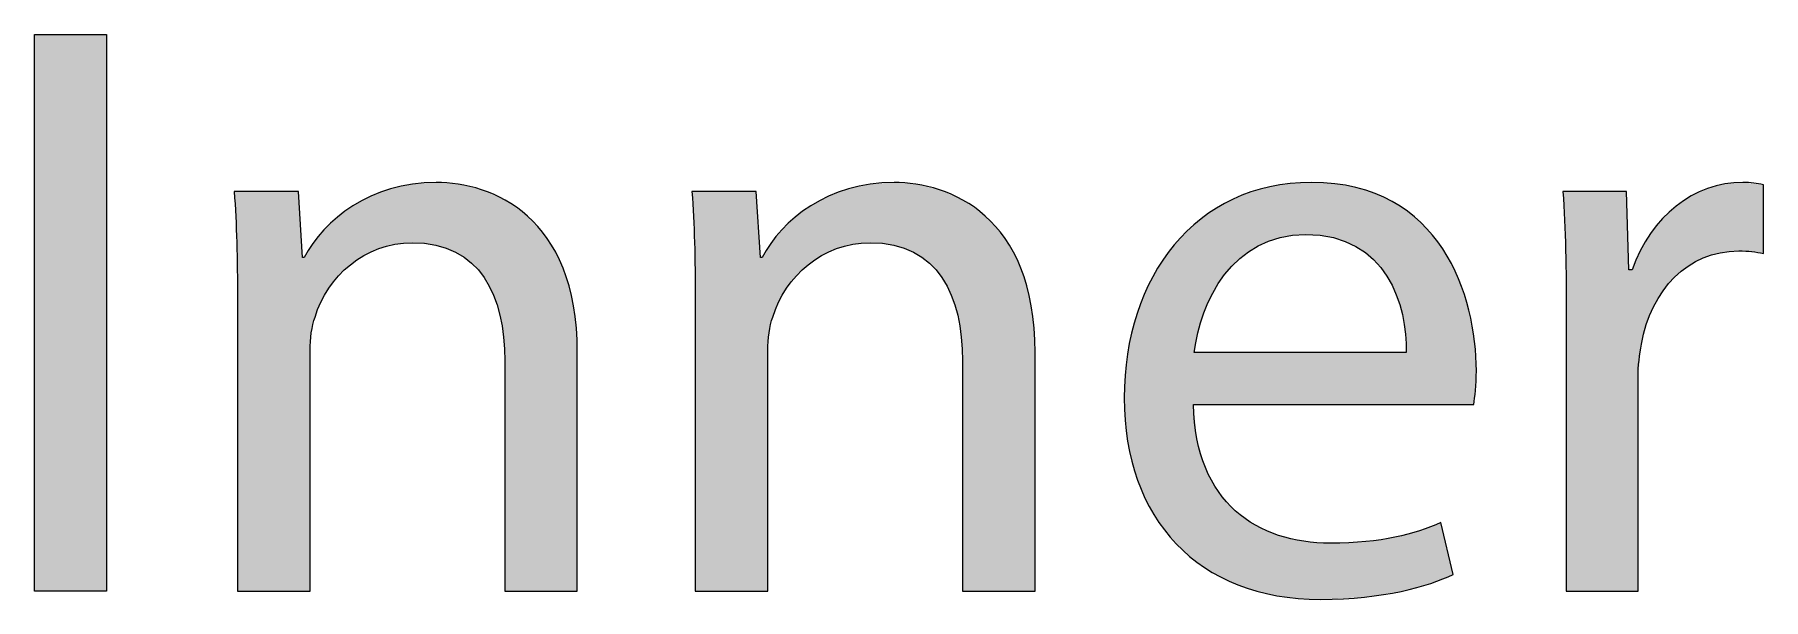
# Model space of a CAD drawing. Extents: x 28 to 546, y -814 to -28.
# Drawn here: x 93.2 to 145.7, y -101.8 to -84.6 of the extents above; entities that cross this region are included whole.
import ezdxf

# ---------------------------------------------------------------- set-up
doc = ezdxf.new("R2010")
doc.units = 0
doc.layers.add('LAYER_1', color=7, linetype='CONTINUOUS')

# ---------------------------------------------------------------- blocks, each defined once
blk = doc.blocks.new('*U23')
at = {"layer": 'LAYER_1', "color": 250, "extrusion": (0, 0, -1)}
for points in [[(-93.16, -101.51), (-93.16, -84.629), (-95.339, -101.51)], [(-95.339, -101.51), (-93.16, -84.629), (-95.339, -84.629)]]:
    blk.add_solid(points, dxfattribs=at)
blk = doc.blocks.new('*U24')
at = {"layer": 'LAYER_1', "color": 250}
for points in [[(104.631, -90.941), (104.103, -89.278), (104.631, -89.163)], [(104.631, -90.941), (104.631, -89.163), (104.635, -90.941)], [(104.635, -90.941), (104.631, -89.163), (104.635, -89.163)], [(105.349, -91.014), (104.635, -89.163), (105.349, -89.113)], [(104.635, -90.941), (104.635, -89.163), (105.349, -91.014)], [(105.358, -91.017), (105.349, -89.113), (105.358, -89.112)], [(105.349, -91.014), (105.349, -89.113), (105.358, -91.017)], [(105.358, -91.017), (105.358, -89.112), (105.947, -91.225)], [(105.947, -91.225), (105.947, -89.157), (106.024, -91.278)], [(106.024, -91.278), (106.024, -89.163), (106.433, -91.559)], [(99.299, -90.934), (99.299, -89.387), (99.321, -92.669)], [(103.157, -91.33), (102.828, -89.82), (103.157, -89.643)], [(103.368, -91.232), (103.157, -89.643), (103.368, -89.529)], [(103.609, -91.12), (103.368, -89.529), (103.609, -89.44)], [(103.971, -91.023), (103.609, -89.44), (103.971, -89.306)], [(104.103, -90.987), (103.971, -89.306), (104.103, -89.278)], [(106.433, -91.559), (106.433, -89.261), (106.735, -91.908)], [(106.735, -91.908), (106.735, -89.334), (106.814, -91.999)], [(106.814, -91.999), (106.814, -89.368), (107.097, -92.53)], [(107.097, -92.53), (107.097, -89.493), (107.291, -93.138)], [(107.291, -93.138), (107.291, -89.578), (107.401, -93.807)], [(107.401, -93.807), (107.401, -89.627), (107.437, -94.522)], [(102.354, -91.992), (102.092, -90.413), (102.354, -90.164)], [(102.393, -91.942), (102.354, -90.164), (102.393, -90.135)], [(102.75, -91.607), (102.393, -90.135), (102.75, -89.876)], [(102.828, -91.554), (102.75, -89.876), (102.828, -89.82)], [(101.851, -92.745), (101.676, -90.885), (101.851, -90.669)], [(101.948, -92.576), (101.851, -90.669), (101.948, -90.549)], [(102.092, -92.325), (101.948, -90.549), (102.092, -90.413)], [(101.525, -101.51), (101.35, -91.391), (101.525, -91.105)], [(101.563, -93.671), (101.525, -91.105), (101.563, -91.044)], [(101.613, -93.461), (101.563, -91.044), (101.613, -90.963)], [(101.676, -93.195), (101.613, -90.963), (101.676, -90.885)]]:
    blk.add_solid(points, dxfattribs=at)
at = {"layer": 'LAYER_1', "color": 250, "extrusion": (0, 0, -1)}
for points in [[(-105.947, -91.225), (-105.358, -89.112), (-105.947, -89.157)], [(-106.024, -91.278), (-105.947, -89.157), (-106.024, -89.163)], [(-106.433, -91.559), (-106.024, -89.163), (-106.433, -89.261)], [(-99.299, -90.934), (-99.221, -89.387), (-99.299, -89.387)], [(-99.321, -92.669), (-99.299, -89.387), (-99.321, -89.387)], [(-99.321, -101.51), (-99.321, -89.387), (-101.175, -101.51)], [(-101.175, -101.51), (-99.321, -89.387), (-101.175, -89.387)], [(-101.175, -101.51), (-101.175, -89.387), (-101.3, -101.51)], [(-101.3, -101.51), (-101.175, -89.387), (-101.3, -91.391)], [(-103.157, -91.33), (-103.157, -89.643), (-103.368, -91.232)], [(-103.368, -91.232), (-103.368, -89.529), (-103.609, -91.12)], [(-103.609, -91.12), (-103.609, -89.44), (-103.971, -91.023)], [(-103.971, -91.023), (-103.971, -89.306), (-104.103, -90.987)], [(-104.103, -90.987), (-104.103, -89.278), (-104.631, -90.941)], [(-106.735, -91.908), (-106.433, -89.261), (-106.735, -89.334)], [(-106.814, -91.999), (-106.735, -89.334), (-106.814, -89.368)], [(-107.097, -92.53), (-106.814, -89.368), (-107.097, -89.493)], [(-107.291, -93.138), (-107.097, -89.493), (-107.291, -89.578)], [(-107.401, -93.807), (-107.291, -89.578), (-107.401, -89.627)], [(-107.437, -94.522), (-107.401, -89.627), (-107.437, -89.642)], [(-107.437, -101.51), (-107.437, -89.642), (-107.45, -101.51)], [(-107.45, -101.51), (-107.437, -89.642), (-107.45, -89.648)], [(-107.45, -101.51), (-107.45, -89.648), (-108.128, -101.51)], [(-108.128, -101.51), (-107.45, -89.648), (-108.128, -90.133)], [(-102.354, -91.992), (-102.354, -90.164), (-102.393, -91.942)], [(-102.393, -91.942), (-102.393, -90.135), (-102.75, -91.607)], [(-102.75, -91.607), (-102.75, -89.876), (-102.828, -91.554)], [(-102.828, -91.554), (-102.828, -89.82), (-103.157, -91.33)], [(-108.128, -101.51), (-108.128, -90.133), (-108.441, -101.51)], [(-108.441, -101.51), (-108.128, -90.133), (-108.441, -90.446)], [(-101.851, -92.745), (-101.851, -90.669), (-101.948, -92.576)], [(-101.948, -92.576), (-101.948, -90.549), (-102.092, -92.325)], [(-102.092, -92.325), (-102.092, -90.413), (-102.354, -91.992)], [(-108.441, -101.51), (-108.441, -90.446), (-108.728, -101.51)], [(-108.728, -101.51), (-108.441, -90.446), (-108.728, -90.812)], [(-108.728, -101.51), (-108.728, -90.812), (-108.985, -101.51)], [(-108.985, -101.51), (-108.728, -90.812), (-108.985, -91.233)], [(-101.525, -94.222), (-101.525, -91.105), (-101.563, -93.671)], [(-101.563, -93.671), (-101.563, -91.044), (-101.613, -93.461)], [(-101.613, -93.461), (-101.613, -90.963), (-101.676, -93.195)], [(-101.676, -93.195), (-101.676, -90.885), (-101.851, -92.745)], [(-108.985, -101.51), (-108.985, -91.233), (-109.207, -101.51)], [(-109.207, -101.51), (-108.985, -91.233), (-109.207, -91.711)], [(-101.3, -101.51), (-101.3, -91.391), (-101.35, -101.51)], [(-101.35, -101.51), (-101.3, -91.391), (-101.35, -91.391)], [(-101.35, -101.51), (-101.35, -91.391), (-101.525, -101.51)], [(-109.207, -101.51), (-109.207, -91.711), (-109.389, -101.51)], [(-109.389, -101.51), (-109.207, -91.711), (-109.389, -92.252)], [(-109.389, -101.51), (-109.389, -92.252), (-109.525, -101.51)], [(-109.525, -101.51), (-109.389, -92.252), (-109.525, -92.856)], [(-109.525, -101.51), (-109.525, -92.856), (-109.611, -101.51)], [(-109.611, -101.51), (-109.525, -92.856), (-109.611, -93.529)], [(-109.611, -101.51), (-109.611, -93.529), (-109.641, -101.51)], [(-109.641, -101.51), (-109.611, -93.529), (-109.641, -94.272)]]:
    blk.add_solid(points, dxfattribs=at)
blk = doc.blocks.new('*U25')
at = {"layer": 'LAYER_1', "color": 250}
for points in [[(118.532, -90.941), (118.004, -89.278), (118.532, -89.163)], [(118.532, -90.941), (118.532, -89.163), (118.536, -90.941)], [(118.536, -90.941), (118.532, -89.163), (118.536, -89.163)], [(119.25, -91.014), (118.536, -89.163), (119.25, -89.113)], [(118.536, -90.941), (118.536, -89.163), (119.25, -91.014)], [(119.259, -91.017), (119.25, -89.113), (119.259, -89.112)], [(119.25, -91.014), (119.25, -89.113), (119.259, -91.017)], [(119.259, -91.017), (119.259, -89.112), (119.848, -91.225)], [(119.848, -91.225), (119.848, -89.157), (119.925, -91.278)], [(119.925, -91.278), (119.925, -89.163), (120.333, -91.559)], [(113.2, -90.934), (113.2, -89.387), (113.222, -92.669)], [(117.058, -91.33), (116.729, -89.82), (117.058, -89.643)], [(117.269, -91.232), (117.058, -89.643), (117.269, -89.529)], [(117.51, -91.12), (117.269, -89.529), (117.51, -89.44)], [(117.872, -91.023), (117.51, -89.44), (117.872, -89.306)], [(118.004, -90.987), (117.872, -89.306), (118.004, -89.278)], [(120.333, -91.559), (120.333, -89.261), (120.636, -91.908)], [(120.636, -91.908), (120.636, -89.334), (120.714, -91.999)], [(120.714, -91.999), (120.714, -89.368), (120.998, -92.53)], [(120.998, -92.53), (120.998, -89.493), (121.192, -93.138)], [(121.192, -93.138), (121.192, -89.578), (121.302, -93.807)], [(121.302, -93.807), (121.302, -89.627), (121.337, -94.522)], [(116.255, -91.992), (115.993, -90.413), (116.255, -90.164)], [(116.294, -91.942), (116.255, -90.164), (116.294, -90.135)], [(116.651, -91.607), (116.294, -90.135), (116.651, -89.876)], [(116.729, -91.554), (116.651, -89.876), (116.729, -89.82)], [(115.752, -92.745), (115.577, -90.885), (115.752, -90.669)], [(115.849, -92.576), (115.752, -90.669), (115.849, -90.549)], [(115.993, -92.325), (115.849, -90.549), (115.993, -90.413)], [(115.426, -101.51), (115.251, -91.391), (115.426, -91.105)], [(115.464, -93.671), (115.426, -91.105), (115.464, -91.044)], [(115.514, -93.461), (115.464, -91.044), (115.514, -90.963)], [(115.577, -93.195), (115.514, -90.963), (115.577, -90.885)]]:
    blk.add_solid(points, dxfattribs=at)
at = {"layer": 'LAYER_1', "color": 250, "extrusion": (0, 0, -1)}
for points in [[(-119.848, -91.225), (-119.259, -89.112), (-119.848, -89.157)], [(-119.925, -91.278), (-119.848, -89.157), (-119.925, -89.163)], [(-120.333, -91.559), (-119.925, -89.163), (-120.333, -89.261)], [(-113.2, -90.934), (-113.122, -89.387), (-113.2, -89.387)], [(-113.222, -92.669), (-113.2, -89.387), (-113.222, -89.387)], [(-113.222, -101.51), (-113.222, -89.387), (-115.076, -101.51)], [(-115.076, -101.51), (-113.222, -89.387), (-115.076, -89.387)], [(-115.076, -101.51), (-115.076, -89.387), (-115.201, -101.51)], [(-115.201, -101.51), (-115.076, -89.387), (-115.201, -91.391)], [(-117.058, -91.33), (-117.058, -89.643), (-117.269, -91.232)], [(-117.269, -91.232), (-117.269, -89.529), (-117.51, -91.12)], [(-117.51, -91.12), (-117.51, -89.44), (-117.872, -91.023)], [(-117.872, -91.023), (-117.872, -89.306), (-118.004, -90.987)], [(-118.004, -90.987), (-118.004, -89.278), (-118.532, -90.941)], [(-120.636, -91.908), (-120.333, -89.261), (-120.636, -89.334)], [(-120.714, -91.999), (-120.636, -89.334), (-120.714, -89.368)], [(-120.998, -92.53), (-120.714, -89.368), (-120.998, -89.493)], [(-121.192, -93.138), (-120.998, -89.493), (-121.192, -89.578)], [(-121.302, -93.807), (-121.192, -89.578), (-121.302, -89.627)], [(-121.337, -94.522), (-121.302, -89.627), (-121.337, -89.642)], [(-121.337, -101.51), (-121.337, -89.642), (-121.351, -101.51)], [(-121.351, -101.51), (-121.337, -89.642), (-121.351, -89.648)], [(-121.351, -101.51), (-121.351, -89.648), (-122.029, -101.51)], [(-122.029, -101.51), (-121.351, -89.648), (-122.029, -90.133)], [(-116.255, -91.992), (-116.255, -90.164), (-116.294, -91.942)], [(-116.294, -91.942), (-116.294, -90.135), (-116.651, -91.607)], [(-116.651, -91.607), (-116.651, -89.876), (-116.729, -91.554)], [(-116.729, -91.554), (-116.729, -89.82), (-117.058, -91.33)], [(-122.029, -101.51), (-122.029, -90.133), (-122.342, -101.51)], [(-122.342, -101.51), (-122.029, -90.133), (-122.342, -90.446)], [(-115.752, -92.745), (-115.752, -90.669), (-115.849, -92.576)], [(-115.849, -92.576), (-115.849, -90.549), (-115.993, -92.325)], [(-115.993, -92.325), (-115.993, -90.413), (-116.255, -91.992)], [(-122.342, -101.51), (-122.342, -90.446), (-122.629, -101.51)], [(-122.629, -101.51), (-122.342, -90.446), (-122.629, -90.812)], [(-122.629, -101.51), (-122.629, -90.812), (-122.886, -101.51)], [(-122.886, -101.51), (-122.629, -90.812), (-122.886, -91.233)], [(-115.426, -94.222), (-115.426, -91.105), (-115.464, -93.671)], [(-115.464, -93.671), (-115.464, -91.044), (-115.514, -93.461)], [(-115.514, -93.461), (-115.514, -90.963), (-115.577, -93.195)], [(-115.577, -93.195), (-115.577, -90.885), (-115.752, -92.745)], [(-122.886, -101.51), (-122.886, -91.233), (-123.108, -101.51)], [(-123.108, -101.51), (-122.886, -91.233), (-123.108, -91.711)], [(-115.201, -101.51), (-115.201, -91.391), (-115.251, -101.51)], [(-115.251, -101.51), (-115.201, -91.391), (-115.251, -91.391)], [(-115.251, -101.51), (-115.251, -91.391), (-115.426, -101.51)], [(-123.108, -101.51), (-123.108, -91.711), (-123.29, -101.51)], [(-123.29, -101.51), (-123.108, -91.711), (-123.29, -92.252)], [(-123.29, -101.51), (-123.29, -92.252), (-123.426, -101.51)], [(-123.426, -101.51), (-123.29, -92.252), (-123.426, -92.856)], [(-123.426, -101.51), (-123.426, -92.856), (-123.512, -101.51)], [(-123.512, -101.51), (-123.426, -92.856), (-123.512, -93.529)], [(-123.512, -101.51), (-123.512, -93.529), (-123.542, -101.51)], [(-123.542, -101.51), (-123.512, -93.529), (-123.542, -94.272)]]:
    blk.add_solid(points, dxfattribs=at)
blk = doc.blocks.new('*U26')
at = {"layer": 'LAYER_1', "color": 250}
for points in [[(130.674, -90.877), (130.632, -89.254), (130.674, -89.243)], [(130.88, -90.812), (130.674, -89.243), (130.88, -89.21)], [(130.936, -90.795), (130.88, -89.21), (130.936, -89.201)], [(130.979, -90.781), (130.936, -89.201), (130.979, -89.194)], [(131.286, -90.726), (130.979, -89.194), (131.286, -89.145)], [(131.354, -90.714), (131.286, -89.145), (131.354, -89.142)], [(131.526, -90.704), (131.354, -89.142), (131.526, -89.133)], [(131.699, -90.693), (131.526, -89.133), (131.699, -89.124)], [(131.757, -90.69), (131.699, -89.124), (131.757, -89.121)], [(131.932, -90.7), (131.757, -89.121), (131.932, -89.112)], [(131.757, -90.69), (131.757, -89.121), (131.932, -90.7)], [(131.932, -90.7), (131.932, -89.112), (132.2, -90.715)], [(132.2, -90.715), (132.2, -89.127), (132.208, -90.716)], [(132.208, -90.716), (132.208, -89.127), (132.508, -90.77)], [(132.508, -90.77), (132.508, -89.144), (132.601, -90.786)], [(132.601, -90.786), (132.601, -89.149), (132.641, -90.799)], [(132.641, -90.799), (132.641, -89.152), (132.962, -90.9)], [(132.962, -90.9), (132.962, -89.209), (133.284, -91.052)], [(129.296, -91.908), (129.172, -89.825), (129.296, -89.758)], [(129.513, -91.653), (129.296, -89.758), (129.513, -89.642)], [(129.554, -91.613), (129.513, -89.642), (129.554, -89.619)], [(129.622, -91.548), (129.554, -89.619), (129.622, -89.592)], [(129.702, -91.47), (129.622, -89.592), (129.702, -89.56)], [(129.754, -91.42), (129.702, -89.56), (129.754, -89.539)], [(130.02, -91.213), (129.754, -89.539), (130.02, -89.432)], [(130.096, -91.167), (130.02, -89.432), (130.096, -89.402)], [(130.237, -91.081), (130.096, -89.402), (130.237, -89.363)], [(130.272, -91.06), (130.237, -89.363), (130.272, -89.354)], [(130.313, -91.035), (130.272, -89.354), (130.313, -89.342)], [(130.632, -90.89), (130.313, -89.342), (130.632, -89.254)], [(133.284, -91.052), (133.284, -89.266), (133.284, -91.052)], [(133.284, -91.052), (133.284, -89.266), (133.542, -91.221)], [(133.542, -91.221), (133.542, -89.347), (133.57, -91.238)], [(133.57, -91.238), (133.57, -89.356), (133.582, -91.249)], [(133.582, -91.249), (133.582, -89.36), (133.82, -91.453)], [(133.82, -91.453), (133.82, -89.434), (133.864, -91.502)], [(133.864, -91.502), (133.864, -89.448), (134.038, -91.694)], [(134.038, -91.694), (134.038, -89.529), (134.224, -91.955)], [(134.224, -91.955), (134.224, -89.616), (134.381, -92.232)], [(134.381, -92.232), (134.381, -89.689), (134.385, -92.24)], [(134.385, -92.24), (134.385, -89.691), (134.468, -92.427)], [(134.468, -92.427), (134.468, -89.744), (134.511, -92.522)], [(134.511, -92.522), (134.511, -89.772), (134.656, -92.996)], [(128.581, -93.343), (128.48, -90.305), (128.581, -90.216)], [(128.664, -93.068), (128.581, -90.216), (128.664, -90.159)], [(128.682, -93.029), (128.664, -90.159), (128.682, -90.147)], [(128.711, -92.963), (128.682, -90.147), (128.711, -90.126)], [(128.935, -92.467), (128.711, -90.126), (128.935, -89.971)], [(129.049, -92.274), (128.935, -89.971), (129.049, -89.892)], [(129.104, -92.18), (129.049, -89.892), (129.104, -89.862)], [(129.107, -92.176), (129.104, -89.862), (129.107, -89.86)], [(129.172, -92.084), (129.107, -89.86), (129.172, -89.825)], [(134.656, -92.996), (134.656, -89.865), (134.694, -93.12)], [(134.694, -93.12), (134.694, -89.889), (134.79, -93.715)], [(134.79, -93.715), (134.79, -89.951), (134.813, -94.272)], [(128.153, -100.381), (127.828, -90.942), (128.153, -90.59)], [(128.233, -100.456), (128.153, -90.59), (128.233, -90.52)], [(128.153, -100.381), (128.153, -90.59), (128.233, -100.456)], [(128.351, -100.544), (128.233, -90.52), (128.351, -90.417)], [(128.233, -100.456), (128.233, -90.52), (128.351, -100.544)], [(128.376, -95.85), (128.351, -90.417), (128.376, -90.396)], [(128.453, -93.83), (128.376, -90.396), (128.453, -90.328)], [(128.48, -93.679), (128.453, -90.328), (128.48, -90.305)], [(127.765, -100.003), (127.466, -91.409), (127.765, -91.009)], [(127.828, -100.076), (127.765, -91.009), (127.828, -90.942)], [(127.765, -100.003), (127.765, -91.009), (127.828, -100.076)], [(127.828, -100.076), (127.828, -90.942), (128.153, -100.381)], [(127.418, -99.584), (127.149, -91.917), (127.418, -91.472)], [(127.466, -99.654), (127.418, -91.472), (127.466, -91.409)], [(127.418, -99.584), (127.418, -91.472), (127.466, -99.654)], [(127.466, -99.654), (127.466, -91.409), (127.765, -100.003)], [(127.114, -99.126), (126.878, -92.464), (127.114, -91.974)], [(127.149, -99.19), (127.114, -91.974), (127.149, -91.917)], [(127.114, -99.126), (127.114, -91.974), (127.149, -99.19)], [(127.149, -99.19), (127.149, -91.917), (127.418, -99.584)], [(126.854, -98.63), (126.653, -93.046), (126.854, -92.513)], [(126.878, -98.687), (126.854, -92.513), (126.878, -92.464)], [(126.854, -98.63), (126.854, -92.513), (126.878, -98.687)], [(126.878, -98.687), (126.878, -92.464), (127.114, -99.126)], [(126.638, -98.098), (126.477, -93.659), (126.638, -93.085)], [(126.653, -98.147), (126.638, -93.085), (126.653, -93.046)], [(126.638, -98.098), (126.638, -93.085), (126.653, -98.147)], [(126.653, -98.147), (126.653, -93.046), (126.854, -98.63)], [(126.469, -97.532), (126.35, -94.3), (126.469, -93.688)], [(126.477, -97.571), (126.469, -93.688), (126.477, -93.659)], [(126.469, -97.532), (126.469, -93.688), (126.477, -97.571)], [(126.477, -97.571), (126.477, -93.659), (126.638, -98.098)], [(126.346, -96.932), (126.273, -94.965), (126.346, -94.318)], [(126.35, -96.962), (126.346, -94.318), (126.35, -94.3)], [(126.346, -96.932), (126.346, -94.318), (126.35, -96.962)], [(126.35, -96.962), (126.35, -94.3), (126.469, -97.532)], [(126.272, -96.297), (126.247, -95.649), (126.272, -94.973)], [(126.273, -96.321), (126.272, -94.973), (126.273, -94.965)], [(126.272, -96.297), (126.272, -94.973), (126.273, -96.321)], [(126.273, -96.321), (126.273, -94.965), (126.346, -96.932)], [(128.351, -100.544), (128.351, -95.85), (128.376, -100.562)], [(128.376, -100.562), (128.376, -96.102), (128.453, -100.62)], [(128.453, -100.62), (128.453, -96.886), (128.48, -100.64)], [(128.48, -100.64), (128.48, -96.977), (128.581, -100.716)], [(128.581, -100.716), (128.581, -97.322), (128.664, -100.778)], [(128.664, -100.778), (128.664, -97.605), (128.682, -100.791)], [(128.682, -100.791), (128.682, -97.663), (128.711, -100.809)], [(128.711, -100.809), (128.711, -97.765), (128.935, -100.94)], [(128.935, -100.94), (128.935, -98.175), (129.049, -101.007)], [(129.049, -101.007), (129.049, -98.384), (129.104, -101.04)], [(129.104, -101.04), (129.104, -98.485), (129.107, -101.042)], [(129.107, -101.042), (129.107, -98.491), (129.172, -101.08)], [(129.172, -101.08), (129.172, -98.564), (129.296, -101.136)], [(129.296, -101.136), (129.296, -98.704), (129.513, -101.234)], [(129.513, -101.234), (129.513, -98.948), (129.554, -101.253)], [(129.554, -101.253), (129.554, -98.995), (129.622, -101.284)], [(129.622, -101.284), (129.622, -99.071), (129.702, -101.32)], [(129.702, -101.32), (129.702, -99.129), (129.754, -101.337)], [(129.754, -101.337), (129.754, -99.166), (130.02, -101.426)], [(130.02, -101.426), (130.02, -99.357), (130.096, -101.451)], [(130.096, -101.451), (130.096, -99.411), (130.237, -101.499)], [(130.237, -101.499), (130.237, -99.512), (130.272, -101.51)], [(130.272, -101.51), (130.272, -99.527), (130.313, -101.519)], [(130.313, -101.519), (130.313, -99.545), (130.632, -101.592)], [(130.632, -101.592), (130.632, -99.686), (130.674, -101.601)], [(130.674, -101.601), (130.674, -99.704), (130.88, -101.648)], [(135.213, -101.366), (134.848, -99.775), (135.213, -99.677)], [(135.256, -101.355), (135.213, -99.677), (135.256, -99.661)], [(135.554, -101.275), (135.256, -99.661), (135.554, -99.549)], [(135.613, -101.252), (135.554, -99.549), (135.613, -99.526)], [(135.865, -101.155), (135.613, -99.526), (135.865, -99.431)], [(130.88, -101.648), (130.88, -99.795), (130.936, -101.655)], [(130.936, -101.655), (130.936, -99.819), (130.979, -101.661)], [(130.979, -101.661), (130.979, -99.829), (131.286, -101.701)], [(131.286, -101.701), (131.286, -99.902), (131.354, -101.71)], [(131.354, -101.71), (131.354, -99.918), (131.526, -101.732)], [(131.526, -101.732), (131.526, -99.958), (131.699, -101.739)], [(131.699, -101.739), (131.699, -99.999), (131.757, -101.742)], [(131.757, -101.742), (131.757, -100.003), (131.932, -101.749)], [(131.932, -101.749), (131.932, -100.016), (132.2, -101.76)], [(132.2, -101.76), (132.2, -100.035), (132.208, -101.761)], [(132.601, -101.741), (132.508, -100.057), (132.601, -100.053)], [(132.641, -101.739), (132.601, -100.053), (132.641, -100.051)], [(132.962, -101.722), (132.641, -100.051), (132.962, -100.037)], [(133.284, -101.706), (132.962, -100.037), (133.284, -100.022)], [(133.542, -101.693), (133.284, -100.022), (133.542, -100.011)], [(133.284, -101.706), (133.284, -100.022), (133.284, -100.022)], [(133.57, -101.688), (133.542, -100.011), (133.57, -100.01)], [(133.582, -101.686), (133.57, -100.01), (133.582, -100.009)], [(133.82, -101.649), (133.582, -100.009), (133.82, -99.973)], [(133.864, -101.642), (133.82, -99.973), (133.864, -99.967)], [(134.038, -101.614), (133.864, -99.967), (134.038, -99.941)], [(134.224, -101.585), (134.038, -99.941), (134.224, -99.913)], [(134.381, -101.56), (134.224, -99.913), (134.381, -99.889)], [(134.385, -101.559), (134.381, -99.889), (134.385, -99.888)], [(134.468, -101.546), (134.385, -99.888), (134.468, -99.876)], [(134.511, -101.54), (134.468, -99.876), (134.511, -99.865)], [(134.656, -101.517), (134.511, -99.865), (134.656, -99.826)], [(134.694, -101.506), (134.656, -99.826), (134.694, -99.816)], [(134.79, -101.48), (134.694, -99.816), (134.79, -99.79)], [(134.813, -101.474), (134.79, -99.79), (134.813, -99.784)], [(134.848, -101.465), (134.813, -99.784), (134.848, -99.775)]]:
    blk.add_solid(points, dxfattribs=at)
at = {"layer": 'LAYER_1', "color": 250, "extrusion": (0, 0, -1)}
for points in [[(-130.674, -90.877), (-130.674, -89.243), (-130.88, -90.812)], [(-130.88, -90.812), (-130.88, -89.21), (-130.936, -90.795)], [(-130.936, -90.795), (-130.936, -89.201), (-130.979, -90.781)], [(-130.979, -90.781), (-130.979, -89.194), (-131.286, -90.726)], [(-131.286, -90.726), (-131.286, -89.145), (-131.354, -90.714)], [(-131.354, -90.714), (-131.354, -89.142), (-131.526, -90.704)], [(-131.526, -90.704), (-131.526, -89.133), (-131.699, -90.693)], [(-131.699, -90.693), (-131.699, -89.124), (-131.757, -90.69)], [(-132.2, -90.715), (-131.932, -89.112), (-132.2, -89.127)], [(-132.208, -90.716), (-132.2, -89.127), (-132.208, -89.127)], [(-132.508, -90.77), (-132.208, -89.127), (-132.508, -89.144)], [(-132.601, -90.786), (-132.508, -89.144), (-132.601, -89.149)], [(-132.641, -90.799), (-132.601, -89.149), (-132.641, -89.152)], [(-132.962, -90.9), (-132.641, -89.152), (-132.962, -89.209)], [(-133.284, -91.052), (-132.962, -89.209), (-133.284, -89.266)], [(-129.296, -91.908), (-129.296, -89.758), (-129.513, -91.653)], [(-129.513, -91.653), (-129.513, -89.642), (-129.554, -91.613)], [(-129.554, -91.613), (-129.554, -89.619), (-129.622, -91.548)], [(-129.622, -91.548), (-129.622, -89.592), (-129.702, -91.47)], [(-129.702, -91.47), (-129.702, -89.56), (-129.754, -91.42)], [(-129.754, -91.42), (-129.754, -89.539), (-130.02, -91.213)], [(-130.02, -91.213), (-130.02, -89.432), (-130.096, -91.167)], [(-130.096, -91.167), (-130.096, -89.402), (-130.237, -91.081)], [(-130.237, -91.081), (-130.237, -89.363), (-130.272, -91.06)], [(-130.272, -91.06), (-130.272, -89.354), (-130.313, -91.035)], [(-130.313, -91.035), (-130.313, -89.342), (-130.632, -90.89)], [(-130.632, -90.89), (-130.632, -89.254), (-130.674, -90.877)], [(-133.284, -91.052), (-133.284, -89.266), (-133.284, -89.266)], [(-133.542, -91.221), (-133.284, -89.266), (-133.542, -89.347)], [(-133.57, -91.238), (-133.542, -89.347), (-133.57, -89.356)], [(-133.582, -91.249), (-133.57, -89.356), (-133.582, -89.36)], [(-133.82, -91.453), (-133.582, -89.36), (-133.82, -89.434)], [(-133.864, -91.502), (-133.82, -89.434), (-133.864, -89.448)], [(-134.038, -91.694), (-133.864, -89.448), (-134.038, -89.529)], [(-134.224, -91.955), (-134.038, -89.529), (-134.224, -89.616)], [(-134.381, -92.232), (-134.224, -89.616), (-134.381, -89.689)], [(-134.385, -92.24), (-134.381, -89.689), (-134.385, -89.691)], [(-134.468, -92.427), (-134.385, -89.691), (-134.468, -89.744)], [(-134.511, -92.522), (-134.468, -89.744), (-134.511, -89.772)], [(-134.656, -92.996), (-134.511, -89.772), (-134.656, -89.865)], [(-128.581, -93.343), (-128.581, -90.216), (-128.664, -93.068)], [(-128.664, -93.068), (-128.664, -90.159), (-128.682, -93.029)], [(-128.682, -93.029), (-128.682, -90.147), (-128.711, -92.963)], [(-128.711, -92.963), (-128.711, -90.126), (-128.935, -92.467)], [(-128.935, -92.467), (-128.935, -89.971), (-129.049, -92.274)], [(-129.049, -92.274), (-129.049, -89.892), (-129.104, -92.18)], [(-129.104, -92.18), (-129.104, -89.862), (-129.107, -92.176)], [(-129.107, -92.176), (-129.107, -89.86), (-129.172, -92.084)], [(-129.172, -92.084), (-129.172, -89.825), (-129.296, -91.908)], [(-134.694, -93.12), (-134.656, -89.865), (-134.694, -89.889)], [(-134.79, -93.715), (-134.694, -89.889), (-134.79, -89.951)], [(-134.813, -94.272), (-134.79, -89.951), (-134.813, -89.965)], [(-134.813, -95.85), (-134.813, -89.965), (-134.848, -95.85)], [(-134.848, -95.85), (-134.813, -89.965), (-134.848, -89.988)], [(-134.848, -95.85), (-134.848, -89.988), (-135.213, -95.85)], [(-135.213, -95.85), (-134.848, -89.988), (-135.213, -90.295)], [(-135.213, -95.85), (-135.213, -90.295), (-135.256, -95.85)], [(-135.256, -95.85), (-135.213, -90.295), (-135.256, -90.331)], [(-128.351, -95.85), (-128.351, -90.417), (-128.376, -95.85)], [(-128.376, -94.272), (-128.376, -90.396), (-128.453, -93.83)], [(-128.453, -93.83), (-128.453, -90.328), (-128.48, -93.679)], [(-128.48, -93.679), (-128.48, -90.305), (-128.581, -93.343)], [(-135.256, -95.85), (-135.256, -90.331), (-135.554, -95.85)], [(-135.554, -95.85), (-135.256, -90.331), (-135.554, -90.651)], [(-135.554, -95.85), (-135.554, -90.651), (-135.613, -95.85)], [(-135.613, -95.85), (-135.554, -90.651), (-135.613, -90.715)], [(-135.613, -95.85), (-135.613, -90.715), (-135.865, -95.85)], [(-135.865, -95.85), (-135.613, -90.715), (-135.865, -91.055)], [(-135.865, -95.85), (-135.865, -91.055), (-135.921, -95.85)], [(-135.921, -95.85), (-135.865, -91.055), (-135.921, -91.131)], [(-135.921, -95.85), (-135.921, -91.131), (-136.24, -95.85)], [(-136.24, -95.85), (-135.921, -91.131), (-136.24, -91.735)], [(-136.24, -95.85), (-136.24, -91.735), (-136.4, -95.85)], [(-136.4, -95.85), (-136.24, -91.735), (-136.4, -92.036)], [(-136.4, -95.85), (-136.4, -92.036), (-136.715, -95.85)], [(-136.715, -95.85), (-136.4, -92.036), (-136.715, -92.99)], [(-136.715, -95.85), (-136.715, -92.99), (-136.867, -95.85)], [(-136.867, -95.85), (-136.715, -92.99), (-136.867, -93.816)], [(-136.867, -95.85), (-136.867, -93.816), (-136.889, -95.546)], [(-136.889, -95.546), (-136.867, -93.816), (-136.889, -93.937)], [(-136.889, -95.546), (-136.889, -93.937), (-136.942, -94.823)], [(-128.376, -95.85), (-128.376, -94.272), (-128.453, -95.85)], [(-128.453, -95.85), (-128.376, -94.272), (-128.453, -94.272)], [(-128.453, -95.85), (-128.453, -94.272), (-128.48, -95.85)], [(-128.48, -95.85), (-128.453, -94.272), (-128.48, -94.272)], [(-128.48, -95.85), (-128.48, -94.272), (-128.581, -95.85)], [(-128.581, -95.85), (-128.48, -94.272), (-128.581, -94.272)], [(-128.581, -95.85), (-128.581, -94.272), (-128.664, -95.85)], [(-128.664, -95.85), (-128.581, -94.272), (-128.664, -94.272)], [(-128.664, -95.85), (-128.664, -94.272), (-128.682, -95.85)], [(-128.682, -95.85), (-128.664, -94.272), (-128.682, -94.272)], [(-128.682, -95.85), (-128.682, -94.272), (-128.711, -95.85)], [(-128.711, -95.85), (-128.682, -94.272), (-128.711, -94.272)], [(-128.711, -95.85), (-128.711, -94.272), (-128.935, -95.85)], [(-128.935, -95.85), (-128.711, -94.272), (-128.935, -94.272)], [(-128.935, -95.85), (-128.935, -94.272), (-129.049, -95.85)], [(-129.049, -95.85), (-128.935, -94.272), (-129.049, -94.272)], [(-129.049, -95.85), (-129.049, -94.272), (-129.104, -95.85)], [(-129.104, -95.85), (-129.049, -94.272), (-129.104, -94.272)], [(-129.104, -95.85), (-129.104, -94.272), (-129.107, -95.85)], [(-129.107, -95.85), (-129.104, -94.272), (-129.107, -94.272)], [(-129.107, -95.85), (-129.107, -94.272), (-129.172, -95.85)], [(-129.172, -95.85), (-129.107, -94.272), (-129.172, -94.272)], [(-129.172, -95.85), (-129.172, -94.272), (-129.296, -95.85)], [(-129.296, -95.85), (-129.172, -94.272), (-129.296, -94.272)], [(-129.296, -95.85), (-129.296, -94.272), (-129.513, -95.85)], [(-129.513, -95.85), (-129.296, -94.272), (-129.513, -94.272)], [(-129.513, -95.85), (-129.513, -94.272), (-129.554, -95.85)], [(-129.554, -95.85), (-129.513, -94.272), (-129.554, -94.272)], [(-129.554, -95.85), (-129.554, -94.272), (-129.622, -95.85)], [(-129.622, -95.85), (-129.554, -94.272), (-129.622, -94.272)], [(-129.622, -95.85), (-129.622, -94.272), (-129.702, -95.85)], [(-129.702, -95.85), (-129.622, -94.272), (-129.702, -94.272)], [(-129.702, -95.85), (-129.702, -94.272), (-129.754, -95.85)], [(-129.754, -95.85), (-129.702, -94.272), (-129.754, -94.272)], [(-129.754, -95.85), (-129.754, -94.272), (-130.02, -95.85)], [(-130.02, -95.85), (-129.754, -94.272), (-130.02, -94.272)], [(-130.02, -95.85), (-130.02, -94.272), (-130.096, -95.85)], [(-130.096, -95.85), (-130.02, -94.272), (-130.096, -94.272)], [(-130.096, -95.85), (-130.096, -94.272), (-130.237, -95.85)], [(-130.237, -95.85), (-130.096, -94.272), (-130.237, -94.272)], [(-130.237, -95.85), (-130.237, -94.272), (-130.272, -95.85)], [(-130.272, -95.85), (-130.237, -94.272), (-130.272, -94.272)], [(-130.272, -95.85), (-130.272, -94.272), (-130.313, -95.85)], [(-130.313, -95.85), (-130.272, -94.272), (-130.313, -94.272)], [(-130.313, -95.85), (-130.313, -94.272), (-130.632, -95.85)], [(-130.632, -95.85), (-130.313, -94.272), (-130.632, -94.272)], [(-130.632, -95.85), (-130.632, -94.272), (-130.674, -95.85)], [(-130.674, -95.85), (-130.632, -94.272), (-130.674, -94.272)], [(-130.674, -95.85), (-130.674, -94.272), (-130.88, -95.85)], [(-130.88, -95.85), (-130.674, -94.272), (-130.88, -94.272)], [(-130.88, -95.85), (-130.88, -94.272), (-130.936, -95.85)], [(-130.936, -95.85), (-130.88, -94.272), (-130.936, -94.272)], [(-130.936, -95.85), (-130.936, -94.272), (-130.979, -95.85)], [(-130.979, -95.85), (-130.936, -94.272), (-130.979, -94.272)], [(-130.979, -95.85), (-130.979, -94.272), (-131.286, -95.85)], [(-131.286, -95.85), (-130.979, -94.272), (-131.286, -94.272)], [(-131.286, -95.85), (-131.286, -94.272), (-131.354, -95.85)], [(-131.354, -95.85), (-131.286, -94.272), (-131.354, -94.272)], [(-131.354, -95.85), (-131.354, -94.272), (-131.526, -95.85)], [(-131.526, -95.85), (-131.354, -94.272), (-131.526, -94.272)], [(-131.526, -95.85), (-131.526, -94.272), (-131.699, -95.85)], [(-131.699, -95.85), (-131.526, -94.272), (-131.699, -94.272)], [(-131.699, -95.85), (-131.699, -94.272), (-131.757, -95.85)], [(-131.757, -95.85), (-131.699, -94.272), (-131.757, -94.272)], [(-131.757, -95.85), (-131.757, -94.272), (-131.932, -95.85)], [(-131.932, -95.85), (-131.757, -94.272), (-131.932, -94.272)], [(-131.932, -95.85), (-131.932, -94.272), (-132.2, -95.85)], [(-132.2, -95.85), (-131.932, -94.272), (-132.2, -94.272)], [(-132.2, -95.85), (-132.2, -94.272), (-132.208, -95.85)], [(-132.208, -95.85), (-132.2, -94.272), (-132.208, -94.272)], [(-132.208, -95.85), (-132.208, -94.272), (-132.508, -95.85)], [(-132.508, -95.85), (-132.208, -94.272), (-132.508, -94.272)], [(-132.508, -95.85), (-132.508, -94.272), (-132.601, -95.85)], [(-132.601, -95.85), (-132.508, -94.272), (-132.601, -94.272)], [(-132.601, -95.85), (-132.601, -94.272), (-132.641, -95.85)], [(-132.641, -95.85), (-132.601, -94.272), (-132.641, -94.272)], [(-132.641, -95.85), (-132.641, -94.272), (-132.962, -95.85)], [(-132.962, -95.85), (-132.641, -94.272), (-132.962, -94.272)], [(-132.962, -95.85), (-132.962, -94.272), (-133.284, -95.85)], [(-133.284, -95.85), (-132.962, -94.272), (-133.284, -94.272)], [(-133.284, -95.85), (-133.284, -94.272), (-133.284, -95.85)], [(-133.284, -95.85), (-133.284, -94.272), (-133.284, -94.272)], [(-133.284, -95.85), (-133.284, -94.272), (-133.542, -95.85)], [(-133.542, -95.85), (-133.284, -94.272), (-133.542, -94.272)], [(-133.542, -95.85), (-133.542, -94.272), (-133.57, -95.85)], [(-133.57, -95.85), (-133.542, -94.272), (-133.57, -94.272)], [(-133.57, -95.85), (-133.57, -94.272), (-133.582, -95.85)], [(-133.582, -95.85), (-133.57, -94.272), (-133.582, -94.272)], [(-133.582, -95.85), (-133.582, -94.272), (-133.82, -95.85)], [(-133.82, -95.85), (-133.582, -94.272), (-133.82, -94.272)], [(-133.82, -95.85), (-133.82, -94.272), (-133.864, -95.85)], [(-133.864, -95.85), (-133.82, -94.272), (-133.864, -94.272)], [(-133.864, -95.85), (-133.864, -94.272), (-134.038, -95.85)], [(-134.038, -95.85), (-133.864, -94.272), (-134.038, -94.272)], [(-134.038, -95.85), (-134.038, -94.272), (-134.224, -95.85)], [(-134.224, -95.85), (-134.038, -94.272), (-134.224, -94.272)], [(-134.224, -95.85), (-134.224, -94.272), (-134.381, -95.85)], [(-134.381, -95.85), (-134.224, -94.272), (-134.381, -94.272)], [(-134.381, -95.85), (-134.381, -94.272), (-134.385, -95.85)], [(-134.385, -95.85), (-134.381, -94.272), (-134.385, -94.272)], [(-134.385, -95.85), (-134.385, -94.272), (-134.468, -95.85)], [(-134.468, -95.85), (-134.385, -94.272), (-134.468, -94.272)], [(-134.468, -95.85), (-134.468, -94.272), (-134.511, -95.85)], [(-134.511, -95.85), (-134.468, -94.272), (-134.511, -94.272)], [(-134.511, -95.85), (-134.511, -94.272), (-134.656, -95.85)], [(-134.656, -95.85), (-134.511, -94.272), (-134.656, -94.272)], [(-134.656, -95.85), (-134.656, -94.272), (-134.694, -95.85)], [(-134.694, -95.85), (-134.656, -94.272), (-134.694, -94.272)], [(-134.694, -95.85), (-134.694, -94.272), (-134.79, -95.85)], [(-134.79, -95.85), (-134.694, -94.272), (-134.79, -94.272)], [(-134.79, -95.85), (-134.79, -94.272), (-134.813, -95.85)], [(-134.813, -95.85), (-134.79, -94.272), (-134.813, -94.272)], [(-128.376, -100.562), (-128.351, -95.85), (-128.376, -96.102)], [(-128.453, -100.62), (-128.376, -96.102), (-128.453, -96.886)], [(-128.48, -100.64), (-128.453, -96.886), (-128.48, -96.977)], [(-128.581, -100.716), (-128.48, -96.977), (-128.581, -97.322)], [(-128.664, -100.778), (-128.581, -97.322), (-128.664, -97.605)], [(-128.682, -100.791), (-128.664, -97.605), (-128.682, -97.663)], [(-128.711, -100.809), (-128.682, -97.663), (-128.711, -97.765)], [(-128.935, -100.94), (-128.711, -97.765), (-128.935, -98.175)], [(-129.049, -101.007), (-128.935, -98.175), (-129.049, -98.384)], [(-129.104, -101.04), (-129.049, -98.384), (-129.104, -98.485)], [(-129.107, -101.042), (-129.104, -98.485), (-129.107, -98.491)], [(-129.172, -101.08), (-129.107, -98.491), (-129.172, -98.564)], [(-129.296, -101.136), (-129.172, -98.564), (-129.296, -98.704)], [(-129.513, -101.234), (-129.296, -98.704), (-129.513, -98.948)], [(-129.554, -101.253), (-129.513, -98.948), (-129.554, -98.995)], [(-129.622, -101.284), (-129.554, -98.995), (-129.622, -99.071)], [(-129.702, -101.32), (-129.622, -99.071), (-129.702, -99.129)], [(-129.754, -101.337), (-129.702, -99.129), (-129.754, -99.166)], [(-130.02, -101.426), (-129.754, -99.166), (-130.02, -99.357)], [(-130.096, -101.451), (-130.02, -99.357), (-130.096, -99.411)], [(-130.237, -101.499), (-130.096, -99.411), (-130.237, -99.512)], [(-130.272, -101.51), (-130.237, -99.512), (-130.272, -99.527)], [(-130.313, -101.519), (-130.272, -99.527), (-130.313, -99.545)], [(-130.632, -101.592), (-130.313, -99.545), (-130.632, -99.686)], [(-130.674, -101.601), (-130.632, -99.686), (-130.674, -99.704)], [(-130.88, -101.648), (-130.674, -99.704), (-130.88, -99.795)], [(-135.213, -101.366), (-135.213, -99.677), (-135.256, -101.355)], [(-135.256, -101.355), (-135.256, -99.661), (-135.554, -101.275)], [(-135.554, -101.275), (-135.554, -99.549), (-135.613, -101.252)], [(-135.613, -101.252), (-135.613, -99.526), (-135.865, -101.155)], [(-135.865, -101.155), (-135.865, -99.431), (-135.921, -101.133)], [(-135.921, -101.133), (-135.865, -99.431), (-135.921, -99.668)], [(-135.921, -101.133), (-135.921, -99.668), (-136.24, -101.009)], [(-130.936, -101.655), (-130.88, -99.795), (-130.936, -99.819)], [(-130.979, -101.661), (-130.936, -99.819), (-130.979, -99.829)], [(-131.286, -101.701), (-130.979, -99.829), (-131.286, -99.902)], [(-131.354, -101.71), (-131.286, -99.902), (-131.354, -99.918)], [(-131.526, -101.732), (-131.354, -99.918), (-131.526, -99.958)], [(-131.699, -101.739), (-131.526, -99.958), (-131.699, -99.999)], [(-131.757, -101.742), (-131.699, -99.999), (-131.757, -100.003)], [(-131.932, -101.749), (-131.757, -100.003), (-131.932, -100.016)], [(-132.2, -101.76), (-131.932, -100.016), (-132.2, -100.035)], [(-132.208, -101.761), (-132.2, -100.035), (-132.208, -100.036)], [(-132.208, -101.761), (-132.208, -100.036), (-132.508, -101.745)], [(-132.508, -101.745), (-132.208, -100.036), (-132.508, -100.057)], [(-132.508, -101.745), (-132.508, -100.057), (-132.601, -101.741)], [(-132.601, -101.741), (-132.601, -100.053), (-132.641, -101.739)], [(-132.641, -101.739), (-132.641, -100.051), (-132.962, -101.722)], [(-132.962, -101.722), (-132.962, -100.037), (-133.284, -101.706)], [(-133.284, -101.706), (-133.284, -100.022), (-133.284, -101.706)], [(-133.284, -101.706), (-133.284, -100.022), (-133.542, -101.693)], [(-133.542, -101.693), (-133.542, -100.011), (-133.57, -101.688)], [(-133.57, -101.688), (-133.57, -100.01), (-133.582, -101.686)], [(-133.582, -101.686), (-133.582, -100.009), (-133.82, -101.649)], [(-133.82, -101.649), (-133.82, -99.973), (-133.864, -101.642)], [(-133.864, -101.642), (-133.864, -99.967), (-134.038, -101.614)], [(-134.038, -101.614), (-134.038, -99.941), (-134.224, -101.585)], [(-134.224, -101.585), (-134.224, -99.913), (-134.381, -101.56)], [(-134.381, -101.56), (-134.381, -99.889), (-134.385, -101.559)], [(-134.385, -101.559), (-134.385, -99.888), (-134.468, -101.546)], [(-134.468, -101.546), (-134.468, -99.876), (-134.511, -101.54)], [(-134.511, -101.54), (-134.511, -99.865), (-134.656, -101.517)], [(-134.656, -101.517), (-134.656, -99.826), (-134.694, -101.506)], [(-134.694, -101.506), (-134.694, -99.816), (-134.79, -101.48)], [(-134.79, -101.48), (-134.79, -99.79), (-134.813, -101.474)], [(-134.813, -101.474), (-134.813, -99.784), (-134.848, -101.465)], [(-134.848, -101.465), (-134.848, -99.775), (-135.213, -101.366)]]:
    blk.add_solid(points, dxfattribs=at)
blk = doc.blocks.new('*U27')
at = {"layer": 'LAYER_1', "color": 250}
for points in [[(144.346, -91.245), (143.962, -89.298), (144.346, -89.196)], [(144.486, -91.231), (144.346, -89.196), (144.486, -89.159)], [(144.907, -91.191), (144.486, -89.159), (144.907, -89.123)], [(145.032, -91.204), (144.907, -89.123), (145.032, -89.112)], [(144.907, -91.191), (144.907, -89.123), (145.032, -91.204)], [(145.032, -91.204), (145.032, -89.112), (145.658, -91.266)], [(139.65, -91.166), (139.65, -89.387), (139.672, -93.17)], [(143.368, -91.651), (143.006, -89.829), (143.368, -89.588)], [(143.466, -91.598), (143.368, -89.588), (143.466, -89.523)], [(143.832, -91.401), (143.466, -89.523), (143.832, -89.357)], [(143.962, -91.361), (143.832, -89.357), (143.962, -89.298)], [(142.59, -92.431), (142.321, -90.545), (142.59, -90.212)], [(142.609, -92.399), (142.59, -90.212), (142.609, -90.194)], [(142.959, -91.986), (142.609, -90.194), (142.959, -89.872)], [(143.006, -91.948), (142.959, -89.872), (143.006, -89.829)], [(142.225, -93.12), (142.101, -90.875), (142.225, -90.665)], [(142.321, -92.882), (142.225, -90.665), (142.321, -90.545)], [(141.851, -101.51), (141.676, -91.767), (141.851, -91.345)], [(141.917, -94.367), (141.851, -91.345), (141.917, -91.186)], [(141.951, -94.021), (141.917, -91.186), (141.951, -91.128)], [(142.101, -93.425), (141.951, -91.128), (142.101, -90.875)]]:
    blk.add_solid(points, dxfattribs=at)
at = {"layer": 'LAYER_1', "color": 250, "extrusion": (0, 0, -1)}
for points in [[(-144.346, -91.245), (-144.346, -89.196), (-144.486, -91.231)], [(-144.486, -91.231), (-144.486, -89.159), (-144.907, -91.191)], [(-145.658, -91.266), (-145.032, -89.112), (-145.658, -89.187)], [(-139.65, -91.166), (-139.572, -89.387), (-139.65, -89.387)], [(-139.672, -93.17), (-139.65, -89.387), (-139.672, -89.387)], [(-139.672, -101.51), (-139.672, -89.387), (-141.5, -101.51)], [(-141.5, -101.51), (-139.672, -89.387), (-141.5, -89.387)], [(-141.5, -101.51), (-141.5, -89.387), (-141.576, -101.51)], [(-141.576, -101.51), (-141.5, -89.387), (-141.576, -91.767)], [(-143.368, -91.651), (-143.368, -89.588), (-143.466, -91.598)], [(-143.466, -91.598), (-143.466, -89.523), (-143.832, -91.401)], [(-143.832, -91.401), (-143.832, -89.357), (-143.962, -91.361)], [(-143.962, -91.361), (-143.962, -89.298), (-144.346, -91.245)], [(-142.59, -92.431), (-142.59, -90.212), (-142.609, -92.399)], [(-142.609, -92.399), (-142.609, -90.194), (-142.959, -91.986)], [(-142.959, -91.986), (-142.959, -89.872), (-143.006, -91.948)], [(-143.006, -91.948), (-143.006, -89.829), (-143.368, -91.651)], [(-142.225, -93.12), (-142.225, -90.665), (-142.321, -92.882)], [(-142.321, -92.882), (-142.321, -90.545), (-142.59, -92.431)], [(-141.851, -95.048), (-141.851, -91.345), (-141.917, -94.367)], [(-141.917, -94.367), (-141.917, -91.186), (-141.951, -94.021)], [(-141.951, -94.021), (-141.951, -91.128), (-142.101, -93.425)], [(-142.101, -93.425), (-142.101, -90.875), (-142.225, -93.12)], [(-141.576, -101.51), (-141.576, -91.767), (-141.676, -101.51)], [(-141.676, -101.51), (-141.576, -91.767), (-141.676, -91.767)], [(-141.676, -101.51), (-141.676, -91.767), (-141.851, -101.51)]]:
    blk.add_solid(points, dxfattribs=at)
blk = doc.blocks.new('BLOCK_3')
at = {"layer": 'LAYER_1'}
blk.add_lwpolyline([(95.339, -84.629), (95.339, -101.51), (93.16, -101.51), (93.16, -84.629), (95.339, -84.629)], dxfattribs=at)
for points, knots in [([(99.321, -92.669), (99.321, -91.416), (99.296, -90.389), (99.221, -89.387), (99.221, -89.387), (101.175, -89.387), (101.175, -89.387), (101.175, -89.387), (101.3, -91.391), (101.3, -91.391), (101.3, -91.391), (101.35, -91.391), (101.35, -91.391), (101.951, -90.239), (103.354, -89.112), (105.358, -89.112), (107.036, -89.112), (109.641, -90.114), (109.641, -94.272), (109.641, -94.272), (109.641, -101.51), (109.641, -101.51), (109.641, -101.51), (107.437, -101.51), (107.437, -101.51), (107.437, -101.51), (107.437, -94.522), (107.437, -94.522), (107.437, -92.569), (106.71, -90.941), (104.631, -90.941), (103.179, -90.941), (102.051, -91.967), (101.676, -93.195), (101.576, -93.47), (101.525, -93.846), (101.525, -94.222), (101.525, -94.222), (101.525, -101.51), (101.525, -101.51), (101.525, -101.51), (99.321, -101.51), (99.321, -101.51), (99.321, -101.51), (99.321, -92.669), (99.321, -92.669)], [0, 0, 0, 0, 1, 1, 1, 2, 2, 2, 3, 3, 3, 4, 4, 4, 5, 5, 5, 6, 6, 6, 7, 7, 7, 8, 8, 8, 9, 9, 9, 10, 10, 10, 11, 11, 11, 12, 12, 12, 13, 13, 13, 14, 14, 14, 15, 15, 15, 15]), ([(113.222, -92.669), (113.222, -91.416), (113.197, -90.389), (113.122, -89.387), (113.122, -89.387), (115.076, -89.387), (115.076, -89.387), (115.076, -89.387), (115.201, -91.391), (115.201, -91.391), (115.201, -91.391), (115.251, -91.391), (115.251, -91.391), (115.852, -90.239), (117.255, -89.112), (119.259, -89.112), (120.937, -89.112), (123.542, -90.114), (123.542, -94.272), (123.542, -94.272), (123.542, -101.51), (123.542, -101.51), (123.542, -101.51), (121.337, -101.51), (121.337, -101.51), (121.337, -101.51), (121.337, -94.522), (121.337, -94.522), (121.337, -92.569), (120.611, -90.941), (118.532, -90.941), (117.08, -90.941), (115.952, -91.967), (115.577, -93.195), (115.477, -93.47), (115.426, -93.846), (115.426, -94.222), (115.426, -94.222), (115.426, -101.51), (115.426, -101.51), (115.426, -101.51), (113.222, -101.51), (113.222, -101.51), (113.222, -101.51), (113.222, -92.669), (113.222, -92.669)], [0, 0, 0, 0, 1, 1, 1, 2, 2, 2, 3, 3, 3, 4, 4, 4, 5, 5, 5, 6, 6, 6, 7, 7, 7, 8, 8, 8, 9, 9, 9, 10, 10, 10, 11, 11, 11, 12, 12, 12, 13, 13, 13, 14, 14, 14, 15, 15, 15, 15]), ([(128.351, -95.85), (128.401, -98.83), (130.304, -100.057), (132.508, -100.057), (134.086, -100.057), (135.038, -99.782), (135.865, -99.431), (135.865, -99.431), (136.24, -101.009), (136.24, -101.009), (135.464, -101.36), (134.136, -101.761), (132.208, -101.761), (128.476, -101.761), (126.247, -99.306), (126.247, -95.649), (126.247, -91.992), (128.401, -89.112), (131.932, -89.112), (135.89, -89.112), (136.942, -92.593), (136.942, -94.823), (136.942, -95.274), (136.892, -95.624), (136.867, -95.85), (136.867, -95.85), (128.351, -95.85), (128.351, -95.85)], [0, 0, 0, 0, 1, 1, 1, 2, 2, 2, 3, 3, 3, 4, 4, 4, 5, 5, 5, 6, 6, 6, 7, 7, 7, 8, 8, 8, 9, 9, 9, 9]), ([(139.672, -93.17), (139.672, -91.742), (139.647, -90.515), (139.572, -89.387), (139.572, -89.387), (141.5, -89.387), (141.5, -89.387), (141.5, -89.387), (141.576, -91.767), (141.576, -91.767), (141.576, -91.767), (141.676, -91.767), (141.676, -91.767), (142.227, -90.139), (143.554, -89.112), (145.032, -89.112), (145.282, -89.112), (145.458, -89.137), (145.658, -89.187), (145.658, -89.187), (145.658, -91.266), (145.658, -91.266), (145.433, -91.216), (145.207, -91.191), (144.907, -91.191), (143.354, -91.191), (142.252, -92.368), (141.951, -94.021), (141.901, -94.322), (141.851, -94.672), (141.851, -95.048), (141.851, -95.048), (141.851, -101.51), (141.851, -101.51), (141.851, -101.51), (139.672, -101.51), (139.672, -101.51), (139.672, -101.51), (139.672, -93.17), (139.672, -93.17)], [0, 0, 0, 0, 1, 1, 1, 2, 2, 2, 3, 3, 3, 4, 4, 4, 5, 5, 5, 6, 6, 6, 7, 7, 7, 8, 8, 8, 9, 9, 9, 10, 10, 10, 11, 11, 11, 12, 12, 12, 13, 13, 13, 13]), ([(134.813, -94.272), (134.838, -92.869), (134.237, -90.69), (131.757, -90.69), (129.528, -90.69), (128.551, -92.744), (128.376, -94.272), (128.376, -94.272), (134.813, -94.272), (134.813, -94.272)], [0, 0, 0, 0, 1, 1, 1, 2, 2, 2, 3, 3, 3, 3])]:
    blk.add_open_spline(points, degree=3, knots=knots, dxfattribs=at)
at = {"layer": 'LAYER_1', "color": 250}
for name in ['*U23', '*U24', '*U25', '*U26', '*U27']:
    blk.add_blockref(name, (0, 0), dxfattribs=at)

msp = doc.modelspace()

# ---------------------------------------------------------------- block references
at = {"layer": 'LAYER_1'}
msp.add_blockref('BLOCK_3', (0, 0), dxfattribs=at)

doc.saveas('drawing.dxf')
